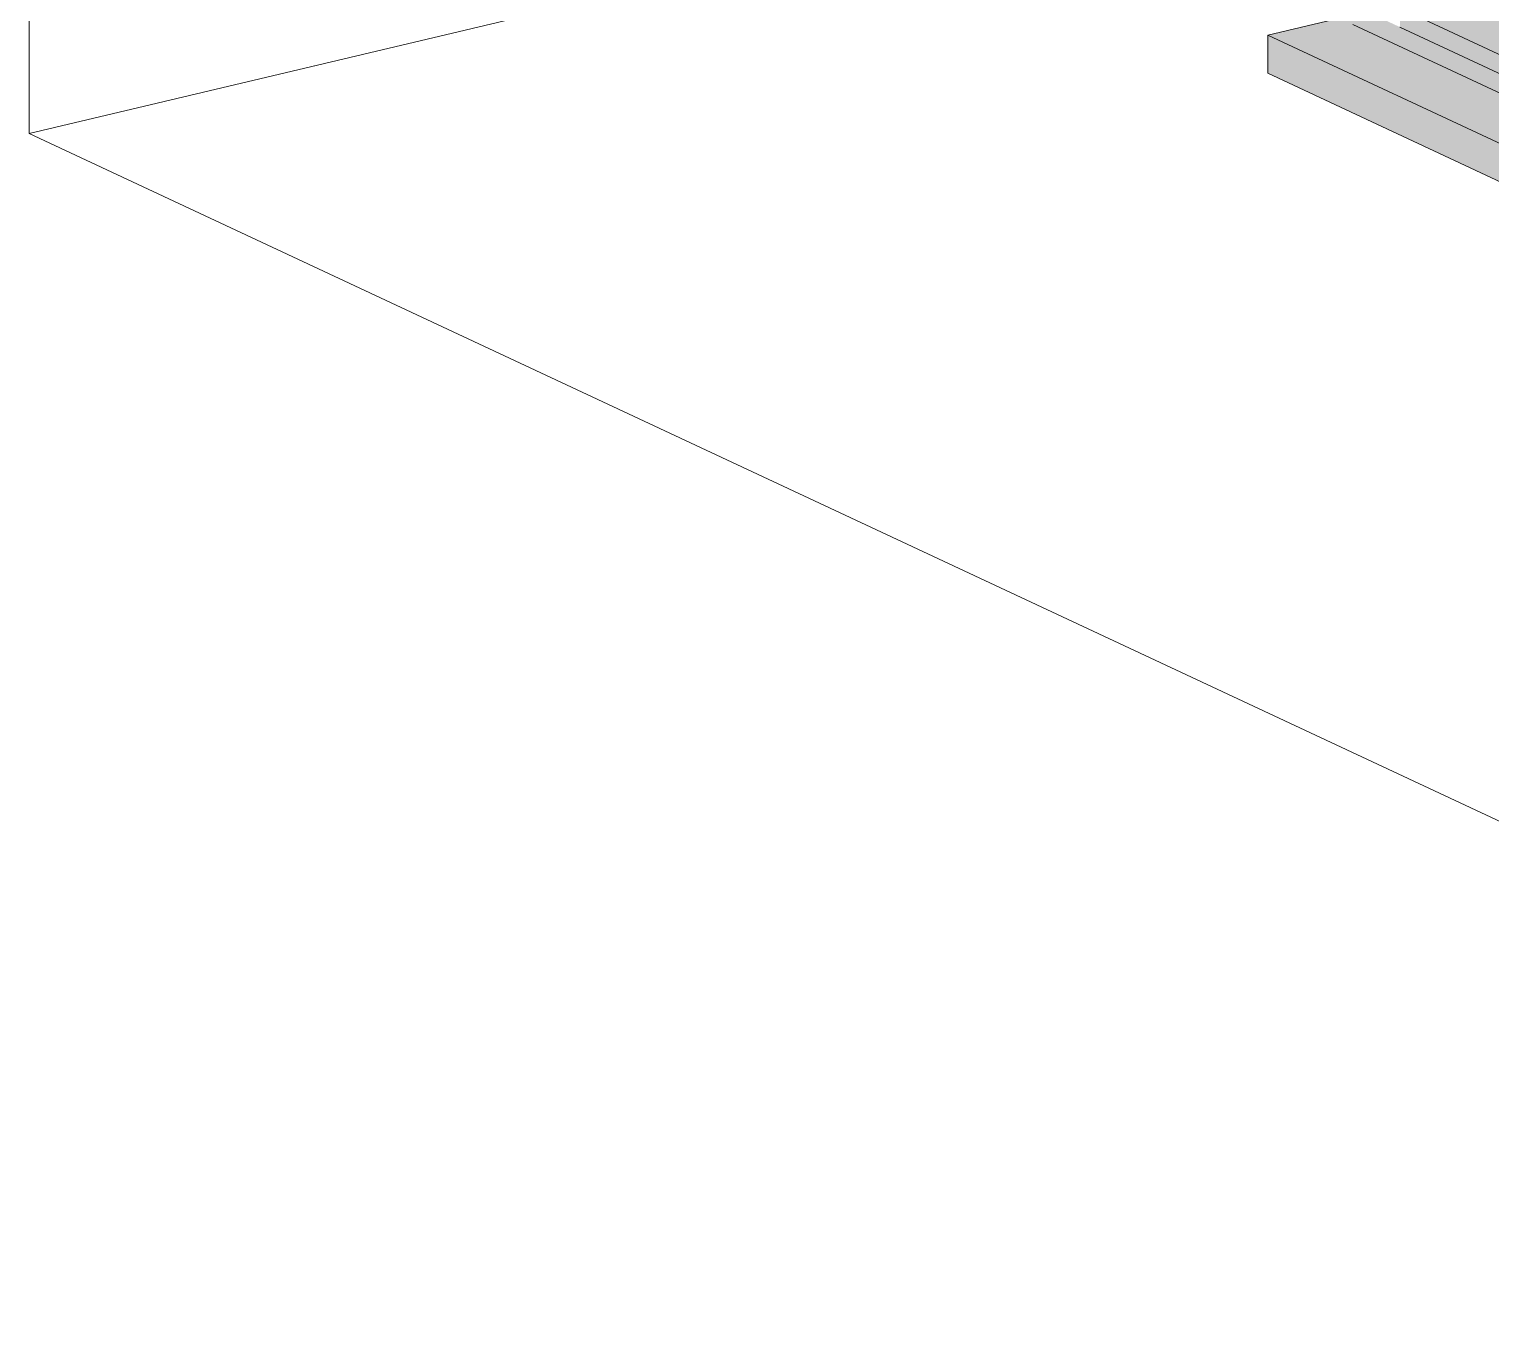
# Model space of a CAD drawing. Header units: inches. Extents: x -8719 to -3484, y -2874 to 4085.
# Drawn here: x -7391.2 to -6957.8, y -2873.8 to -2491.1 of the extents above; entities that cross this region are included whole.
import ezdxf

# ---------------------------------------------------------------- set-up
doc = ezdxf.new("R2010")
doc.units = ezdxf.units.IN
doc.header["$MEASUREMENT"] = 0
doc.layers.add('A-WALL-PATT-3', color=25, linetype='Continuous', lineweight=13, transparency=0.4)
doc.layers.add('G-ANNO-SYMB', color=111, linetype='Continuous', lineweight=9)
doc.layers.add('S-FNDN', color=32, linetype='Continuous', lineweight=13)

msp = doc.modelspace()

# ---------------------------------------------------------------- hatches: boundary and pattern name
at = {"layer": 'A-WALL-PATT-3'}
h = msp.add_hatch(color=256, dxfattribs=at)
h.paths.add_polyline_path([(-6881.54, -2544.46), (-6881.54, -2463.17), (-6885.11, -2461.13), (-6984.76, -2484.77), (-6984.76, -2490.43), (-6990.56, -2487.71), (-6990.56, -2484.85), (-6998.71, -2486.78), (-6998.71, -2489.65), (-6902.72, -2534.56)], flags=0)
h.paths.add_polyline_path([(-6995.81, -2451.4), (-6987.66, -2449.47), (-6987.66, -2441.73), (-6989.11, -2441.44), (-6987.66, -2441.44), (-6987.66, -2438.16), (-6995.81, -2440.09), (-6995.81, -2443.06)], flags=0)
at = {"layer": 'S-FNDN'}
for points in [[(-6902.72, -2549.49), (-6881.54, -2544.46), (-6998.71, -2489.65), (-6998.71, -2486.78), (-7023.95, -2492.77), (-6913.46, -2544.46)], [(-6902.72, -2560.8), (-6902.72, -2549.49), (-7023.95, -2492.77), (-7023.95, -2504.09), (-6905.28, -2559.6)]]:
    msp.add_hatch(color=256, dxfattribs=at).paths.add_polyline_path(points, flags=0)

# ---------------------------------------------------------------- linework, layer by layer
at = {"layer": 'G-ANNO-SYMB'}
for p, q in [((-7391.22, -2521.97), (-7391.22, -1855.72)), ((-6850.73, -2393.75), (-7391.22, -2521.97)), ((-7391.22, -2521.97), (-6639.21, -2873.78))]:
    msp.add_line(p, q, dxfattribs=at)
at = {"layer": 'S-FNDN'}
for p, q in [((-6860.55, -2454.01), (-7023.95, -2492.77)), ((-6984.76, -2484.77), (-6844.97, -2550.17)), ((-6998.71, -2489.65), (-6881.54, -2544.46)), ((-6844.97, -2555.83), (-6984.76, -2490.43)), ((-7023.95, -2492.77), (-6902.72, -2549.49)), ((-7023.95, -2492.77), (-7023.95, -2504.09)), ((-7023.95, -2504.09), (-6902.72, -2560.8))]:
    msp.add_line(p, q, dxfattribs=at)

doc.saveas('drawing.dxf')
